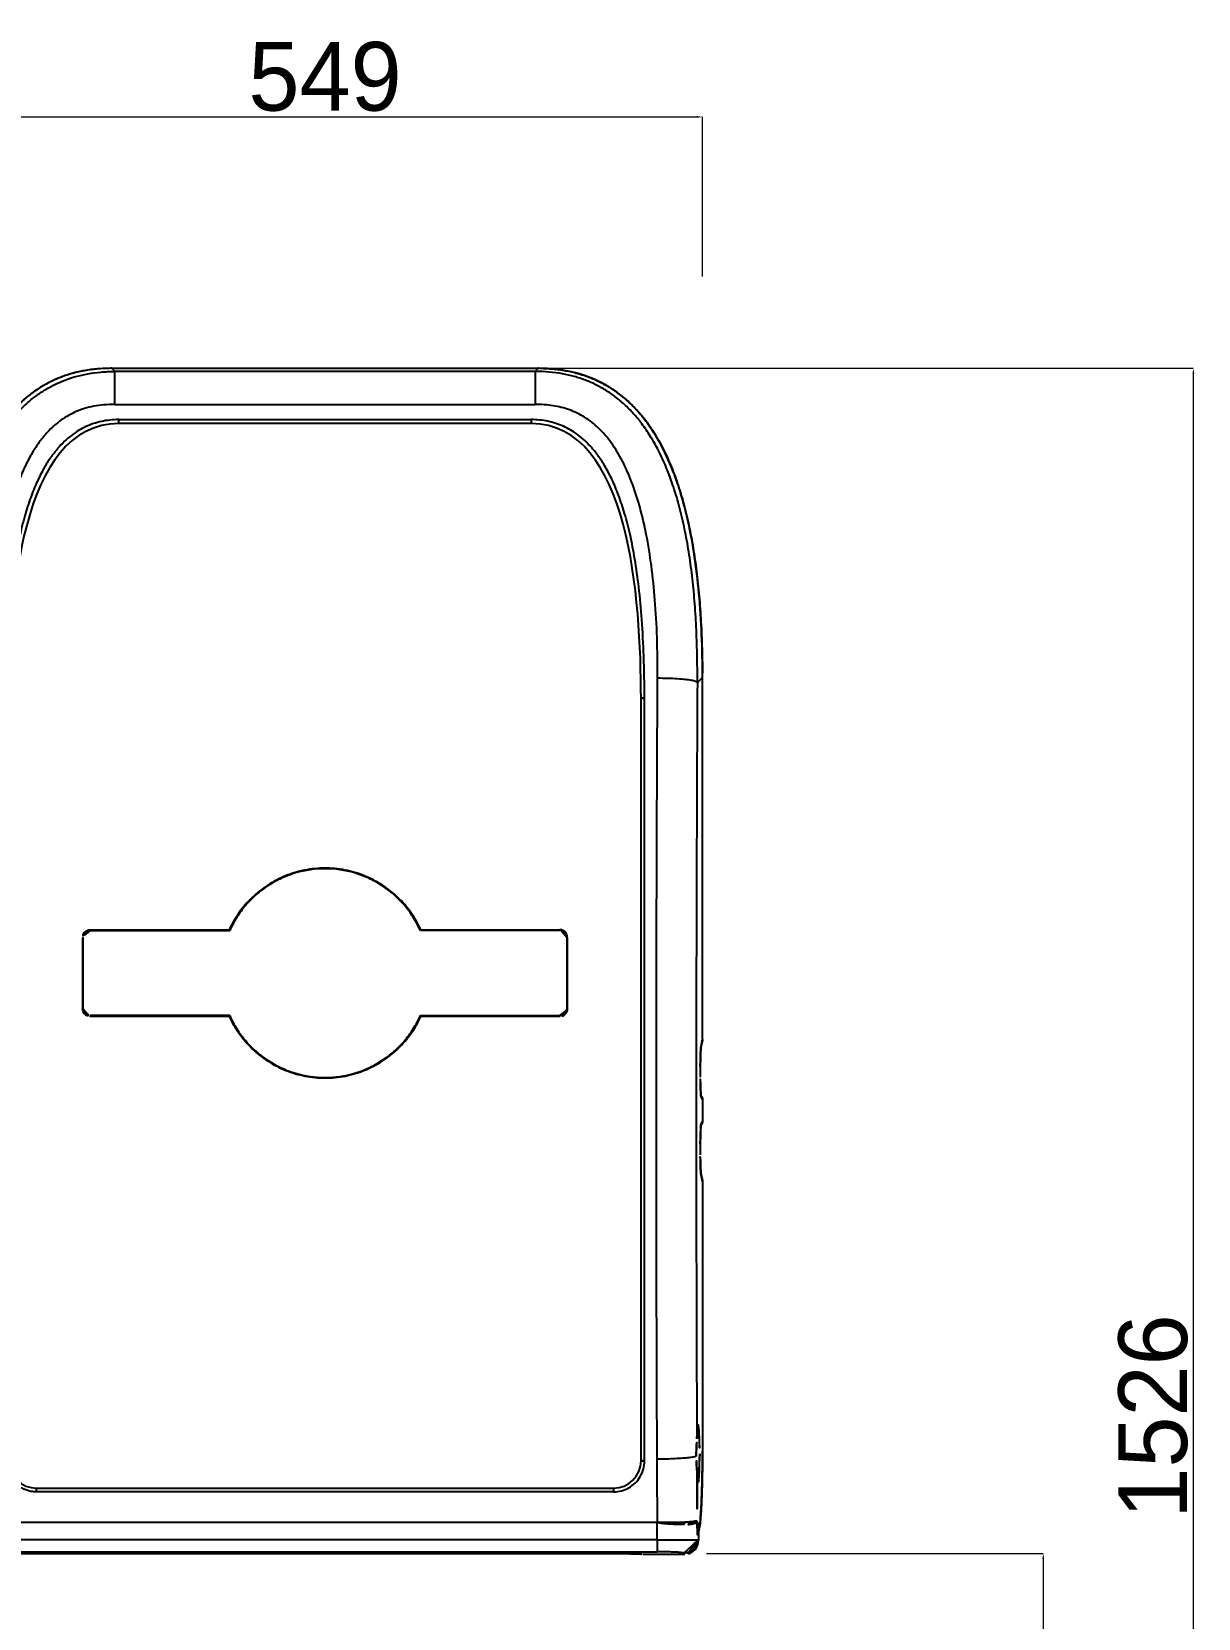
# Model space of a CAD drawing. Extents: x 16296660632 to 16296671741, y -37409619871 to -37409613952.
# Drawn here: x 16296667828 to 16296668677, y -37409616521 to -37409615366 of the extents above; entities that cross this region are included whole.
import ezdxf

# ---------------------------------------------------------------- set-up
doc = ezdxf.new("R2010")
doc.units = 0
doc.header["$LTSCALE"] = 10
doc.header["$MEASUREMENT"] = 0
doc.header["$PDMODE"] = 3
doc.header["$PDSIZE"] = -10
doc.layers.get('0').update_dxf_attribs({"linetype": 'CONTINUOUS'})
doc.layers.get('DEFPOINTS').update_dxf_attribs({"linetype": 'CONTINUOUS'})
doc.styles.add('Daelim Dimension', font='')
doc.styles.get('Daelim Dimension').set_extended_font_data('나눔고딕')
doc.dimstyles.new('DEFAULT', dxfattribs={"dimscale": 2, "dimtxt": 2, "dimasz": 2, "dimexe": 0, "dimexo": 2, "dimgap": 1, "dimtad": 1, "dimdec": 1, "dimzin": 9, "dimdsep": 46, "dimtxsty": 'Daelim Dimension', "dimcen": 0.5, "dimclrd": 252, "dimclre": 252, "dimclrt": 3, "dimadec": 1, "dimazin": 0, "dimtfac": 1, "dimtdec": 1, "dimtix": 1, "dimtmove": 0, "dimatfit": 3, "dimfxl": 1, "dimtolj": 1, "dimtzin": 1, "dimlwd": 9, "dimlwe": 9, "dimarcsym": 0})

# ---------------------------------------------------------------- blocks, each defined once
blk = doc.blocks.new('*D11')
at = {"color": 5, "lineweight": 9, "transparency": 16777216}
for p, q in [((16296667766.32144, -37409615544.061447), (16296667766.32144, -37409615427.927269)), ((16296667770.32144, -37409615427.927269), (16296668311.743971, -37409615427.927269)), ((16296668315.743971, -37409615544.061447), (16296668315.743971, -37409615427.927269))]:
    blk.add_line(p, q, dxfattribs=at)
at = {"color": 5, "transparency": 16777216}
for points in [[(16296667770.32144, -37409615427.260597), (16296667770.32144, -37409615428.593933), (16296667766.32144, -37409615427.927269)], [(16296668311.743971, -37409615427.260597), (16296668311.743971, -37409615428.593933), (16296668315.743971, -37409615427.927269)]]:
    blk.add_solid(points, dxfattribs=at)
at = {"layer": 'DEFPOINTS', "color": 0, "transparency": 16777216}
for p in [(16296668315.743971, -37409615427.927269), (16296667766.32144, -37409615548.061447), (16296668315.743971, -37409615548.061447)]:
    blk.add_point(p, dxfattribs=at)
at = {"color": 7, "lineweight": 0, "transparency": 16777216, "insert": (16296668041.032709, -37409615398.709824), "char_height": 50, "attachment_point": 5, "style": 'Daelim Dimension'}
blk.add_mtext('\\A1;549', dxfattribs=at)
blk = doc.blocks.new('*D16')
at = {"color": 5, "lineweight": 9, "transparency": 16777216}
for p, q in [((16296668200.20969, -37409615610.93405), (16296668673.05742, -37409615610.93405)), ((16296668673.05742, -37409615614.93405), (16296668673.05742, -37409617133.13267)), ((16296668669.05742, -37409617137.13267), (16296668673.05742, -37409617137.13267))]:
    blk.add_line(p, q, dxfattribs=at)
at = {"color": 5, "transparency": 16777216}
for points in [[(16296668672.39076, -37409615614.93405), (16296668673.72409, -37409615614.93405), (16296668673.05742, -37409615610.93405)], [(16296668672.39076, -37409617133.13267), (16296668673.72409, -37409617133.13267), (16296668673.05742, -37409617137.13267)]]:
    blk.add_solid(points, dxfattribs=at)
at = {"layer": 'DEFPOINTS', "color": 0, "transparency": 16777216}
for p in [(16296668196.20969, -37409615610.93405), (16296668673.05742, -37409617137.13267), (16296668673.05742, -37409617137.13267)]:
    blk.add_point(p, dxfattribs=at)
at = {"color": 7, "lineweight": 0, "transparency": 16777216, "insert": (16296668643.83998, -37409616374.03336), "char_height": 50, "attachment_point": 5, "rotation": 90, "style": 'Daelim Dimension'}
blk.add_mtext('\\A1;1526', dxfattribs=at)
blk = doc.blocks.new('*D17')
at = {"color": 5, "lineweight": 9, "transparency": 16777216}
for p, q in [((16296668318.80725, -37409616473.66512), (16296668563.8229, -37409616473.66512)), ((16296668563.8229, -37409616477.66512), (16296668563.8229, -37409617133.13267)), ((16296668559.8229, -37409617137.13267), (16296668563.8229, -37409617137.13267))]:
    blk.add_line(p, q, dxfattribs=at)
at = {"color": 5, "transparency": 16777216}
for points in [[(16296668563.15623, -37409616477.66512), (16296668564.48956, -37409616477.66512), (16296668563.8229, -37409616473.66512)], [(16296668563.15623, -37409617133.13267), (16296668564.48956, -37409617133.13267), (16296668563.8229, -37409617137.13267)]]:
    blk.add_solid(points, dxfattribs=at)
at = {"layer": 'DEFPOINTS', "color": 0, "transparency": 16777216}
for p in [(16296668314.80725, -37409616473.66512), (16296668563.8229, -37409617137.13267), (16296668563.8229, -37409617137.13267)]:
    blk.add_point(p, dxfattribs=at)
at = {"color": 7, "lineweight": 0, "transparency": 16777216, "insert": (16296668534.56968, -37409616805.3989), "char_height": 50, "attachment_point": 5, "rotation": 90, "style": 'Daelim Dimension'}
blk.add_mtext('\\A1;663', dxfattribs=at)

msp = doc.modelspace()

# ---------------------------------------------------------------- linework, layer by layer
at = {"color": 9, "linetype": 'Continuous'}
for p, q in [((16296667885.85605, -37409615610.940918), (16296667888.12674, -37409615613.211372)), ((16296667885.856279, -37409615610.940918), (16296667885.856279, -37409615610.934067)), ((16296667888.126551, -37409615637.202888), (16296667888.126551, -37409615613.211372)), ((16296668193.93922, -37409615613.211372), (16296667888.12674, -37409615613.211372)), ((16296668193.93922, -37409615613.211372), (16296668196.209909, -37409615610.940918)), ((16296668193.93928, -37409615613.211372), (16296668193.93928, -37409615637.202888)), ((16296668196.209681, -37409615610.934067), (16296668196.209681, -37409615610.940918)), ((16296667888.126551, -37409615637.202888), (16296668193.93922, -37409615637.202888)), ((16296667891.03298, -37409615648.291679), (16296668191.03298, -37409615648.291679)), ((16296667891.03301, -37409615651.210777), (16296667891.03301, -37409615648.291679)), ((16296668191.03298, -37409615648.291679), (16296668191.03298, -37409615651.21077)), ((16296668315.757231, -37409615835.920563), (16296668312.042931, -37409615839.634453)), ((16296668315.757231, -37409615835.920563), (16296668315.76408, -37409615835.920563)), ((16296668273.53298, -37409616406.423447), (16296668273.53298, -37409615850.960564)), ((16296667870.03298, -37409616020.210777), (16296667870.03298, -37409616019.713631)), ((16296668212.03298, -37409616019.713631), (16296668212.03298, -37409616020.210777)), ((16296667865.03298, -37409616025.212341), (16296667864.52355, -37409616025.212341)), ((16296668217.03298, -37409616025.212341), (16296668217.5424, -37409616025.212341)), ((16296667865.03298, -37409616077.212334), (16296667864.523199, -37409616077.212334)), ((16296668217.03298, -37409616077.212334), (16296668217.542749, -37409616077.212334)), ((16296667870.03298, -37409616082.714233), (16296667870.03298, -37409616082.210777)), ((16296668212.03298, -37409616082.210777), (16296668212.03298, -37409616082.714233)), ((16296668314.767639, -37409616104.395157), (16296668315.757231, -37409616099.335663)), ((16296668315.76408, -37409616099.335663), (16296668315.763889, -37409616099.335663)), ((16296668314.67956, -37409616105.364861), (16296668314.680519, -37409616105.359993)), ((16296668314.18499, -37409616118.884048), (16296668314.191839, -37409616118.884048)), ((16296668314.191839, -37409616126.922813), (16296668314.18499, -37409616126.922813)), ((16296668315.757231, -37409616143.292427), (16296668314.90251, -37409616141.865593)), ((16296668315.757231, -37409616143.292427), (16296668315.76408, -37409616143.292427)), ((16296668314.902531, -37409616160.555931), (16296668315.757231, -37409616159.12912)), ((16296668315.76408, -37409616159.12912), (16296668315.757231, -37409616159.12912)), ((16296668314.18499, -37409616175.498749), (16296668314.191839, -37409616175.498749)), ((16296668314.191839, -37409616183.537514), (16296668314.18499, -37409616183.537514)), ((16296668314.68096, -37409616197.063782), (16296668314.679119, -37409616197.054443)), ((16296668315.757231, -37409616203.085876), (16296668314.767639, -37409616198.02639)), ((16296668315.757231, -37409616203.085876), (16296668315.763889, -37409616203.085876)), ((16296668315.76408, -37409616399.217163), (16296668315.757231, -37409616399.217163)), ((16296668315.76408, -37409616399.217163), (16296668315.757231, -37409616399.259682)), ((16296667831.03298, -37409616428.942207), (16296667831.03298, -37409616426.210777)), ((16296668251.03298, -37409616426.210777), (16296668251.03298, -37409616428.942207)), ((16296668251.03298, -37409616428.942207), (16296667831.03298, -37409616428.942207)), ((16296668311.97579, -37409616450.37439), (16296668311.99719, -37409616450.545639)), ((16296668311.99719, -37409616450.545639), (16296668312.76276, -37409616456.67601)), ((16296667799.062519, -37409616450.997704), (16296668283.00021, -37409616450.997658)), ((16296668282.64632, -37409616450.997658), (16296668282.64632, -37409616463.774452)), ((16296668283.003429, -37409616450.997704), (16296668283.003429, -37409616451.223877)), ((16296668312.76833, -37409616456.69149), (16296668312.76276, -37409616456.67601)), ((16296668282.680599, -37409616463.774452), (16296667799.385349, -37409616463.774452)), ((16296667799.385349, -37409616472.543488), (16296668282.680599, -37409616472.543488)), ((16296667830.623631, -37409616472.73185), (16296667830.623631, -37409616473.665161)), ((16296667921.921391, -37409616472.73185), (16296667921.921391, -37409616473.665161)), ((16296667941.223619, -37409616472.73185), (16296667941.223619, -37409616473.665161)), ((16296668030.842331, -37409616473.665161), (16296668030.842331, -37409616472.73185)), ((16296668050.144569, -37409616472.73185), (16296668050.144569, -37409616473.665161)), ((16296668141.424231, -37409616473.665161), (16296668141.424231, -37409616472.73185)), ((16296668160.144569, -37409616472.73185), (16296668160.144569, -37409616473.665161)), ((16296668251.442329, -37409616472.73185), (16296668251.442329, -37409616473.665161)), ((16296668282.680599, -37409616463.774452), (16296668282.680599, -37409616472.543488)), ((16296668302.966999, -37409616474.217163), (16296668302.27828, -37409616473.528427)), ((16296668312.06876, -37409616463.737938), (16296668312.75749, -37409616464.426666))]:
    msp.add_line(p, q, dxfattribs=at)
at = {"color": 7, "linetype": 'Continuous'}
for p, q in [((16296667885.856279, -37409615610.934067), (16296668196.209681, -37409615610.934067)), ((16296667891.03301, -37409615651.209389), (16296667891.03301, -37409615651.210777)), ((16296668191.03298, -37409615651.210777), (16296667891.03301, -37409615651.210777)), ((16296668191.03298, -37409615651.21077), (16296668191.03298, -37409615651.209389)), ((16296668315.76408, -37409616099.335663), (16296668315.76408, -37409615835.920563)), ((16296668271.03298, -37409616406.210777), (16296668271.03298, -37409615851.210777)), ((16296667870.03298, -37409616019.713631), (16296667971.319229, -37409616019.713631)), ((16296667870.03298, -37409616020.210777), (16296667971.64278, -37409616020.210777)), ((16296668212.033461, -37409616020.210777), (16296668110.42153, -37409616020.210777)), ((16296668110.746731, -37409616019.713631), (16296668212.03298, -37409616019.713631)), ((16296667865.03298, -37409616077.212334), (16296667865.03298, -37409616025.212341)), ((16296668217.03298, -37409616025.212341), (16296668217.03298, -37409616077.212334)), ((16296667971.64278, -37409616082.210777), (16296667870.03298, -37409616082.210777)), ((16296667971.31896, -37409616082.714233), (16296667870.03298, -37409616082.714233)), ((16296668110.42153, -37409616082.210777), (16296668212.033461, -37409616082.210777)), ((16296668212.03298, -37409616082.714233), (16296668110.747, -37409616082.714233)), ((16296668315.671101, -37409616100.295418), (16296668314.68152, -37409616105.354912)), ((16296668314.191839, -37409616118.884048), (16296668314.191839, -37409616126.922813)), ((16296668314.61908, -37409616139.998001), (16296668315.053391, -37409616140.72303)), ((16296668315.76408, -37409616143.292427), (16296668315.76408, -37409616159.12912)), ((16296668315.053391, -37409616161.698517), (16296668314.61904, -37409616162.423607)), ((16296668314.191839, -37409616175.498749), (16296668314.191839, -37409616183.537514)), ((16296668314.68112, -37409616197.064453), (16296668314.68025, -37409616197.059822)), ((16296668314.68152, -37409616197.066643), (16296668315.671101, -37409616202.126129)), ((16296668315.76408, -37409616203.085876), (16296668315.76408, -37409616399.217163)), ((16296667831.03298, -37409616426.210777), (16296668251.03298, -37409616426.210777)), ((16296668312.75749, -37409616456.628532), (16296668312.75749, -37409616464.426666)), ((16296667819.53746, -37409616473.665161), (16296668262.5285, -37409616473.665161)), ((16296668254.288151, -37409616472.73185), (16296667827.7778, -37409616472.73185)), ((16296668261.97772, -37409616473.11438), (16296668262.817329, -37409616473.953987)), ((16296668264.86194, -37409616474.06826), (16296668267.33227, -37409616474.06826)), ((16296668272.670931, -37409616474.217163), (16296668302.966999, -37409616474.217163))]:
    msp.add_line(p, q, dxfattribs=at)
for centre, radius, start, end in [((16296668310.76408, -37409616099.335663), 5, 348.92327152, 0), ((16296667831.03298, -37409616406.210777), 20, 180, 270), ((16296668251.03298, -37409616406.210777), 20, 270, 0), ((16296667921.92168, -37409616468.765167), 4.899929, 269.996612226, 305.822907048), ((16296668050.144569, -37409616468.765167), 4.9, 234.174553223, 270), ((16296668160.144569, -37409616468.765167), 4.9, 234.174553223, 270), ((16296668259.341709, -37409616470.765129), 2.9, 223.62190207, 270)]:
    msp.add_arc(centre, radius, start, end, dxfattribs=at)
for points, start_tangent, end_tangent in [([(16296667885.85627, -37409615610.934052), (16296667867.936741, -37409615612.302353), (16296667849.09697, -37409615617.271317), (16296667831.60375, -37409615626.255821), (16296667816.146049, -37409615639.18074), (16296667803.089439, -37409615655.54686), (16296667792.39472, -37409615674.810638), (16296667783.843241, -37409615696.573059), (16296667777.2127, -37409615720.518768), (16296667772.290159, -37409615746.484322), (16296667768.894489, -37409615774.536537), (16296667766.91481, -37409615804.855553), (16296667766.30184, -37409615835.920563)], (-1, -0.0000080365), (0.0000205979, -0.9999999998)), ([(16296668315.764111, -37409615835.920563), (16296668315.15115, -37409615804.855553), (16296668313.171471, -37409615774.536537), (16296668309.775801, -37409615746.484322), (16296668304.85326, -37409615720.518768), (16296668298.22271, -37409615696.573059), (16296668289.67123, -37409615674.810638), (16296668278.976521, -37409615655.54686), (16296668265.91991, -37409615639.18074), (16296668250.4622, -37409615626.255821), (16296668232.96899, -37409615617.271317), (16296668214.12921, -37409615612.302353), (16296668196.20969, -37409615610.934052)], (0.0000205966, 0.9999999998), (-1, 0.0000080656)), ([(16296667891.03298, -37409615651.210777), (16296667811.03298, -37409615851.210777)], (-1, 0), (-0.0000000002, -1)), ([(16296668282.22406, -37409616151.210777), (16296668282.31951, -37409616046.166893), (16296668282.605829, -37409615941.25148), (16296668283.08267, -37409615836.593559)], (0.0000001576, 1), (0.0054729801, 0.9999850231)), ([(16296668110.746719, -37409616019.713631), (16296668103.51062, -37409616007.107239), (16296668094.027809, -37409615996.116829), (16296668082.524759, -37409615987.045067), (16296668069.5618, -37409615980.354088), (16296668055.509359, -37409615976.230148), (16296668040.95776, -37409615974.852173), (16296668026.38072, -37409615976.264137), (16296668012.357479, -37409615980.413147), (16296667999.4147, -37409615987.126671), (16296667988.009939, -37409615996.14386), (16296667978.52425, -37409616007.151009), (16296667971.319229, -37409616019.713631)], (-0.4129710497, 0.910744153), (-0.4129710516, -0.9107441521)), ([(16296668110.421591, -37409616020.210747), (16296668105.264231, -37409616010.587067), (16296668098.781401, -37409616001.800034), (16296668091.102791, -37409615994.034767), (16296668082.391041, -37409615987.447983), (16296668072.82295, -37409615982.180237), (16296668062.598921, -37409615978.335663), (16296668041.03298, -37409615975.212601), (16296668019.46703, -37409615978.335663), (16296668009.24301, -37409615982.180237), (16296667999.67491, -37409615987.447983), (16296667990.96316, -37409615994.034767), (16296667983.284559, -37409616001.800034), (16296667976.80172, -37409616010.587067), (16296667971.644369, -37409616020.210747)], (-0.407635441, 0.913144757), (-0.407635441, -0.913144757)), ([(16296667870.03298, -37409616019.713631), (16296667867.92244, -37409616020.128906), (16296667866.156269, -37409616021.308113), (16296667864.95541, -37409616023.072762), (16296667864.5082, -37409616025.289993)], (-1, -0.0000067333), (-0.0015350354, -0.9999988218)), ([(16296667870.032499, -37409616020.21067), (16296667868.119301, -37409616020.597633), (16296667866.49589, -37409616021.676804), (16296667865.418539, -37409616023.29924), (16296667865.03303, -37409616025.211258)], (-0.9999999161, -0.0004097065), (0.0003508735, -0.9999999384)), ([(16296667971.319229, -37409616019.713631), (16296667971.426319, -37409616019.879333), (16296667971.53512, -37409616020.045029), (16296667971.64278, -37409616020.210777)], (0.5487522421, -0.8359850338), (0.5504355071, -0.8348776872)), ([(16296668110.42318, -37409616020.210777), (16296668110.53084, -37409616020.045029), (16296668110.639629, -37409616019.879333), (16296668110.746731, -37409616019.713631)], (0.5504353354, 0.8348778004), (0.5487520704, 0.8359851465)), ([(16296668212.03298, -37409616019.713631), (16296668214.156309, -37409616020.139648), (16296668215.926559, -37409616021.325073), (16296668217.11441, -37409616023.092796), (16296668217.557751, -37409616025.289963)], (1, -0.0000067276), (0.0015350368, -0.9999988218)), ([(16296668217.03293, -37409616025.211258), (16296668216.647421, -37409616023.29924), (16296668215.570061, -37409616021.676804), (16296668213.946659, -37409616020.597633), (16296668212.033461, -37409616020.21067)], (0.0003511514, 0.9999999383), (-0.9999999162, 0.0004094461)), ([(16296667864.52355, -37409616025.212341), (16296667864.50573, -37409616042.543793), (16296667864.505619, -37409616059.877319), (16296667864.523199, -37409616077.212334)], (-0.0015348542, -0.9999988221), (0.0015208496, -0.9999988435)), ([(16296668217.542749, -37409616077.212334), (16296668217.560341, -37409616059.877319), (16296668217.56023, -37409616042.543793), (16296668217.5424, -37409616025.212341)], (0.001520905, 0.9999988434), (-0.001534856, 0.9999988221)), ([(16296667864.5082, -37409616077.13868), (16296667864.945801, -37409616079.332283), (16296667866.14118, -37409616081.104919), (16296667867.915899, -37409616082.296051), (16296667870.03298, -37409616082.714233)], (0.0001821044, -0.9999999834), (0.9999996312, 0.0008588198)), ([(16296667865.03307, -37409616077.210297), (16296667865.41881, -37409616079.122971), (16296667866.496901, -37409616080.745758), (16296667868.119949, -37409616081.824211), (16296667870.032499, -37409616082.210869)], (-0.0003999009, -0.99999992), (0.9999999203, -0.0003992984)), ([(16296668212.033461, -37409616082.210869), (16296668213.945999, -37409616081.824211), (16296668215.569059, -37409616080.745758), (16296668216.647141, -37409616079.122971), (16296668217.032881, -37409616077.210297)], (0.9999999203, 0.0003992984), (-0.0003999009, 0.99999992)), ([(16296668217.557751, -37409616077.139618), (16296668217.114149, -37409616079.335541), (16296668215.92602, -37409616081.103508), (16296668214.155861, -37409616082.28878), (16296668212.03298, -37409616082.714233)], (-0.000182165, -0.9999999834), (-0.9999996312, 0.0008588239)), ([(16296667971.31896, -37409616082.714233), (16296667978.54814, -37409616095.308746), (16296667988.027349, -37409616106.298698), (16296667999.53336, -37409616115.375557), (16296668012.49663, -37409616122.068604), (16296668026.55051, -37409616126.19416), (16296668041.102381, -37409616127.573288), (16296668055.68195, -37409616126.162003), (16296668069.709061, -37409616122.012192), (16296668082.656361, -37409616115.295708), (16296668094.062099, -37409616106.276161), (16296668103.545759, -37409616095.26944), (16296668110.74699, -37409616082.714233)], (0.4129916801, -0.9107347979), (0.4129916792, 0.9107347983)), ([(16296667971.64278, -37409616082.210777), (16296667971.53528, -37409616082.378616), (16296667971.42667, -37409616082.546417), (16296667971.31896, -37409616082.714233)], (-0.5447939015, -0.8385699762), (-0.543082852, -0.8396791148)), ([(16296667971.644369, -37409616082.2108), (16296667976.80172, -37409616091.834473), (16296667983.284559, -37409616100.621521), (16296667990.96316, -37409616108.38678), (16296667999.67491, -37409616114.973579), (16296668009.24301, -37409616120.24131), (16296668019.46703, -37409616124.085892), (16296668041.03298, -37409616127.208946), (16296668062.598921, -37409616124.085892), (16296668072.82295, -37409616120.24131), (16296668082.391041, -37409616114.973579), (16296668091.102791, -37409616108.38678), (16296668098.781401, -37409616100.621521), (16296668105.264231, -37409616091.834473), (16296668110.421591, -37409616082.2108)], (0.4076354412, -0.9131447569), (0.407635441, 0.913144757)), ([(16296668110.747, -37409616082.714233), (16296668110.63929, -37409616082.546417), (16296668110.53067, -37409616082.378616), (16296668110.42318, -37409616082.210777)], (-0.5430826702, 0.8396792324), (-0.5447936725, 0.8385701249)), ([(16296668314.19157, -37409616118.887756), (16296668314.19935, -37409616116.8582), (16296668314.22069, -37409616114.904518), (16296668314.25462, -37409616113.065613), (16296668314.29978, -37409616111.374878), (16296668314.354059, -37409616109.859367), (16296668314.415159, -37409616108.541183), (16296668314.48048, -37409616107.43354), (16296668314.52422, -37409616106.816307)], (0.0003036569, 0.9999999539), (0.0787324845, 0.9968957799)), ([(16296668314.52422, -37409616106.816307), (16296668314.546869, -37409616106.545883), (16296668314.60985, -37409616105.889221), (16296668314.660959, -37409616105.481354), (16296668314.669109, -37409616105.433151)], (0.0787324845, 0.9968957799), (0.1677951566, 0.9858218832)), ([(16296668314.669109, -37409616105.433151), (16296668314.681129, -37409616105.356956), (16296668314.680969, -37409616105.354439)], (0.1677951567, 0.9858218832), (-0.8055193925, 0.5925694123)), ([(16296668314.68115, -37409616140.442848), (16296668314.64242, -37409616140.190819), (16296668314.585831, -37409616139.687202), (16296668314.52239, -37409616138.958687), (16296668314.458349, -37409616138.027893), (16296668314.396999, -37409616136.906807), (16296668314.340441, -37409616135.603271), (16296668314.29052, -37409616134.125687), (16296668314.24902, -37409616132.484047), (16296668314.217569, -37409616130.693871), (16296668314.19795, -37409616128.776443), (16296668314.19186, -37409616126.922798)], (0.9998530787, -0.0171412059), (0.0000667877, 0.9999999978)), ([(16296668315.76408, -37409616143.292427), (16296668315.759069, -37409616143.068626), (16296668315.741301, -37409616142.815712), (16296668315.70578, -37409616142.531158), (16296668315.647711, -37409616142.220009), (16296668315.56069, -37409616141.880867), (16296668315.44318, -37409616141.53006), (16296668315.282419, -37409616141.151268), (16296668315.053391, -37409616140.72303)], (0, 1), (-0.5138797649, 0.8578622193)), ([(16296668282.783279, -37409616405.233902), (16296668282.472561, -37409616320.601257), (16296668282.286209, -37409616235.939728), (16296668282.22406, -37409616151.210777)], (-0.004408232, 0.9999902837), (0.0000001576, 1)), ([(16296668315.053391, -37409616161.698517), (16296668315.281139, -37409616161.272972), (16296668315.34071, -37409616161.142677)], (0.5138797649, 0.8578622193), (0.4027100872, 0.9153275838)), ([(16296668315.34071, -37409616161.142677), (16296668315.441191, -37409616160.896767), (16296668315.558689, -37409616160.547447), (16296668315.645901, -37409616160.209747), (16296668315.70459, -37409616159.898071), (16296668315.74074, -37409616159.611656), (16296668315.758961, -37409616159.355148), (16296668315.76408, -37409616159.12912)], (0.4027100872, 0.9153275838), (0, 1)), ([(16296668314.191839, -37409616175.498749), (16296668314.1919, -37409616175.299019), (16296668314.20199, -37409616173.114906), (16296668314.22785, -37409616171.05397), (16296668314.2672, -37409616169.153412), (16296668314.317751, -37409616167.441704), (16296668314.37714, -37409616165.937813), (16296668314.442789, -37409616164.654373), (16296668314.511869, -37409616163.60141), (16296668314.580509, -37409616162.788696), (16296668314.641661, -37409616162.236633), (16296668314.657631, -37409616162.137573)], (-0.0000719896, 0.9999999974), (0.1611379179, 0.9869318981)), ([(16296668314.52496, -37409616195.60627), (16296668314.46118, -37409616194.687622), (16296668314.399269, -37409616193.567848), (16296668314.341789, -37409616192.253548), (16296668314.290939, -37409616190.755341), (16296668314.24881, -37409616189.090508), (16296668314.217331, -37409616187.28067), (16296668314.19788, -37409616185.353622), (16296668314.191589, -37409616183.537514)], (-0.0839540769, 0.9964696247), (-0.0003064069, 0.9999999531)), ([(16296668314.56926, -37409616196.103287), (16296668314.52496, -37409616195.60627)], (-0.0885272836, 0.9960737523), (-0.0839540769, 0.9964696247)), ([(16296668314.674219, -37409616197.002434), (16296668314.64249, -37409616196.806183), (16296668314.587219, -37409616196.315849), (16296668314.56926, -37409616196.103287)], (-0.1538681172, 0.9880913938), (-0.0885272837, 0.9960737523)), ([(16296668314.68083, -37409616197.056297), (16296668314.674219, -37409616197.002434)], (0.9869032332, -0.1613133853), (-0.1538681172, 0.9880913938)), ([(16296668315.76408, -37409616203.085876), (16296668315.75996, -37409616202.88311), (16296668315.745621, -37409616202.656616), (16296668315.71735, -37409616202.403954), (16296668315.671101, -37409616202.126129)], (0, 1), (-0.1919514153, 0.9814044295)), ([(16296668311.688959, -37409616390.211304), (16296668311.86945, -37409616385.96785), (16296668312.1, -37409616382.769501), (16296668312.36483, -37409616380.812927), (16296668312.63113, -37409616380.219742)], (0.0322076952, 0.9994811976), (0.8889484808, 0.4580072035)), ([(16296668312.63113, -37409616380.219742), (16296668312.646311, -37409616380.214287), (16296668312.926081, -37409616381.004013), (16296668313.186041, -37409616383.1278), (16296668313.40934, -37409616386.450943), (16296668313.58123, -37409616390.76535), (16296668313.689791, -37409616395.793747), (16296668313.727039, -37409616401.210777)], (0.8889484808, 0.4580072035), (0, -1)), ([(16296668311.244801, -37409616401.210777), (16296668311.35113, -37409616397.353783), (16296668311.53129, -37409616393.659187), (16296668311.688959, -37409616390.211304)], (0.0119093611, 0.999929081), (0.0322081056, 0.9994811844)), ([(16296668311.23814, -37409616403.020683), (16296668309.235411, -37409616403.562103), (16296668305.94256, -37409616404.047974), (16296668301.436001, -37409616404.470062), (16296668295.874861, -37409616404.805412), (16296668289.558359, -37409616405.02977), (16296668282.78116, -37409616405.128464)], (-0.9169637896, -0.3989704356), (-0.9999894683, -0.0045894727)), ([(16296668311.238211, -37409616403.020927), (16296668311.23704, -37409616402.41732), (16296668311.23926, -37409616401.81382), (16296668311.244801, -37409616401.210777)], (-0.0047604714, 0.9999886689), (0.0119093611, 0.999929081)), ([(16296668311.799601, -37409616415.069656), (16296668311.57937, -37409616411.452164), (16296668311.347639, -37409616407.392792), (16296668311.238211, -37409616403.020927)], (-0.0459881962, 0.9989419832), (-0.0047640487, 0.9999886519)), ([(16296668313.727039, -37409616401.210777), (16296668313.687241, -37409616406.806732), (16296668313.57107, -37409616411.987396), (16296668313.387199, -37409616416.386307), (16296668313.149191, -37409616419.690804), (16296668312.873819, -37409616421.673393), (16296668312.603109, -37409616422.179237)], (0, -1), (-0.8009360374, -0.5987499177)), ([(16296668315.76409, -37409616399.217163), (16296668315.69894, -37409616411.120331), (16296668315.538309, -37409616421.099518), (16296668315.321791, -37409616429.282898), (16296668315.075939, -37409616435.899429), (16296668314.818119, -37409616441.19191), (16296668314.559259, -37409616445.388237), (16296668314.305731, -37409616448.690666), (16296668314.060539, -37409616451.273872), (16296668313.901951, -37409616452.670921)], (-0.0000242018, -0.9999999997), (-0.1213635703, -0.992608122)), ([(16296668283.00021, -37409616450.997658), (16296668282.924879, -37409616435.715248), (16296668282.85239, -37409616420.425377), (16296668282.783279, -37409616405.233902)], (-0.0052146068, 0.9999864038), (-0.0044112663, 0.9999902703)), ([(16296668312.603109, -37409616422.179237), (16296668312.58057, -37409616422.19239), (16296668312.290159, -37409616421.206223), (16296668312.023411, -37409616418.777344), (16296668311.79962, -37409616415.069832)], (-0.8009360374, -0.5987499178), (-0.0459858582, 0.9989420908)), ([(16296668311.95311, -37409616450.714104), (16296668311.47611, -37409616451.154694), (16296668310.44586, -37409616451.597542), (16296668308.713779, -37409616452.075974), (16296668306.12833, -37409616452.512894), (16296668302.523121, -37409616452.713341)], (-0.3099882607, -0.9507403842), (-0.9999403558, -0.0109217634)), ([(16296668302.523121, -37409616452.713341), (16296668300.36787, -37409616452.69416), (16296668298.23068, -37409616452.651367), (16296668296.18276, -37409616452.588608), (16296668294.24559, -37409616452.509598), (16296668292.436769, -37409616452.418167), (16296668290.757259, -37409616452.315376), (16296668289.20273, -37409616452.20134), (16296668287.76613, -37409616452.076912), (16296668286.43564, -37409616451.932083), (16296668285.20549, -37409616451.749573), (16296668284.049219, -37409616451.551132), (16296668283.003441, -37409616451.202103)], (-0.9999402235, -0.0109338636), (-0.8201437054, 0.5721575853)), ([(16296668312.75766, -37409616456.994522), (16296668312.76833, -37409616456.71524)], (0.0655346213, 0.9978502961), (0.0109781573, 0.9999397382)), ([(16296668312.99514, -37409616457.500961), (16296668312.757681, -37409616458.153328)], (-0.3065245535, -0.9518627517), (-0.380528031, -0.9247693862)), ([(16296668313.436741, -37409616455.726044), (16296668313.356661, -37409616456.116783), (16296668313.095949, -37409616457.169952), (16296668312.99514, -37409616457.500961)], (-0.1924765675, -0.9813015698), (-0.3065245535, -0.9518627517)), ([(16296668313.669241, -37409616454.378433), (16296668313.592051, -37409616454.862694), (16296668313.436741, -37409616455.726044)], (-0.1515134123, -0.9884552018), (-0.1924765675, -0.9813015698)), ([(16296668313.901951, -37409616452.670921), (16296668313.82373, -37409616453.287857), (16296668313.669241, -37409616454.378433)], (-0.1213635703, -0.992608122), (-0.1515134124, -0.9884552018)), ([(16296668060.54281, -37409616472.731979), (16296668060.462191, -37409616473.067497), (16296668060.249741, -37409616473.378433), (16296668059.93684, -37409616473.587837), (16296668059.553921, -37409616473.665161)], (-0.063480846, -0.9979830571), (-1, 0)), ([(16296668060.540661, -37409616472.682617), (16296668060.400961, -37409616473.175209), (16296668060.03577, -37409616473.534081), (16296668059.540819, -37409616473.665161)], (-0.0174522413, -0.999847698), (-1, 0)), ([(16296668088.125139, -37409616473.665161), (16296668087.63019, -37409616473.534081), (16296668087.26499, -37409616473.175209), (16296668087.12529, -37409616472.682617)], (-1, 0), (-0.0174522413, 0.999847698)), ([(16296668088.11203, -37409616473.665161), (16296668087.729771, -37409616473.588112), (16296668087.41613, -37409616473.378342), (16296668087.203541, -37409616473.067001), (16296668087.12314, -37409616472.731979)], (-1, 0), (-0.0634759336, 0.9979833695)), ([(16296668254.29155, -37409616472.731819), (16296668255.74082, -37409616472.739357), (16296668257.14142, -37409616472.761078), (16296668258.44072, -37409616472.795921), (16296668259.5895, -37409616472.842819), (16296668260.54295, -37409616472.900482), (16296668260.93766, -37409616472.932648), (16296668261.273899, -37409616472.966621), (16296668261.54883, -37409616473.002083), (16296668261.75959, -37409616473.038727), (16296668261.903351, -37409616473.076233), (16296668261.977551, -37409616473.114548)], (0.9999999963, -0.0000857223), (0.7024668129, -0.7117165003)), ([(16296668262.817381, -37409616473.953941), (16296668262.835239, -37409616473.963882), (16296668262.86866, -37409616473.973633), (16296668262.980499, -37409616473.992554), (16296668263.14904, -37409616474.010277), (16296668263.370399, -37409616474.026314), (16296668263.63982, -37409616474.040176), (16296668263.949249, -37409616474.051559), (16296668264.65213, -37409616474.065804)], (0.7002089241, -0.7139379963), (0.9999419392, -0.0107758122)), ([(16296668312.75749, -37409616464.426666), (16296668312.274891, -37409616467.465424), (16296668310.885019, -37409616470.188461), (16296668308.726801, -37409616472.346138), (16296668306.00419, -37409616473.735062), (16296668302.966999, -37409616474.217163)], (0, -1), (-1, 0)), ([(16296668264.65213, -37409616474.065788), (16296668264.72261, -37409616474.066566), (16296668264.792379, -37409616474.06739), (16296668264.86194, -37409616474.06826)], (0.9999422676, -0.0107452966), (0.999917287, -0.0128615418)), ([(16296668267.33227, -37409616474.06826), (16296668269.392981, -37409616474.086014), (16296668271.23777, -37409616474.137451), (16296668272.670931, -37409616474.217163)], (1, 0), (0.9969857399, -0.0775850144))]:
    msp.add_spline(points, degree=3, dxfattribs=dict(at, start_tangent=start_tangent, end_tangent=end_tangent))
at = {"color": 9, "linetype": 'Continuous'}
for points, start_tangent, end_tangent in [([(16296667884.56579, -37409615610.94767), (16296667875.414419, -37409615611.39109), (16296667865.8589, -37409615612.664551), (16296667857.059601, -37409615614.672928), (16296667848.87192, -37409615617.368881), (16296667841.181101, -37409615620.738586), (16296667833.9174, -37409615624.783913), (16296667826.989599, -37409615629.55275), (16296667820.30999, -37409615635.141724), (16296667813.81822, -37409615641.685043), (16296667807.496071, -37409615649.334846), (16296667801.336519, -37409615658.291832), (16296667795.333691, -37409615668.845573), (16296667789.54944, -37409615681.278572), (16296667784.296459, -37409615695.248177), (16296667779.82823, -37409615710.06237), (16296667776.092279, -37409615725.625473), (16296667773.01655, -37409615741.974213), (16296667770.556391, -37409615759.112633), (16296667768.676291, -37409615777.068466), (16296667767.35462, -37409615795.816071), (16296667766.570169, -37409615815.384178), (16296667766.32144, -37409615831.314751)], (-0.9999462811, -0.0103650779), (-0.0055346434, -0.9999846837)), ([(16296667770.023029, -37409615839.634453), (16296667770.173149, -37409615818.962387), (16296667770.85314, -37409615799.135559), (16296667772.07914, -37409615780.133522), (16296667773.87166, -37409615761.95314), (16296667776.257191, -37409615744.589546), (16296667779.27124, -37409615728.03418), (16296667782.96291, -37409615712.274368), (16296667787.402109, -37409615697.29361), (16296667792.676849, -37409615683.107803), (16296667798.41465, -37409615670.693947), (16296667804.33481, -37409615660.237267), (16296667810.439421, -37409615651.32917), (16296667816.68737, -37409615643.750191), (16296667823.12179, -37409615637.252121), (16296667829.767981, -37409615631.684929), (16296667836.68141, -37409615626.926987), (16296667843.917431, -37409615622.903198), (16296667851.534691, -37409615619.572121), (16296667859.63002, -37409615616.910316), (16296667868.33779, -37409615614.923424), (16296667877.79212, -37409615613.661331), (16296667888.126619, -37409615613.211372)], (-0.0052645806, 0.999986142), (0.9999997728, 0.0006741475)), ([(16296667885.85605, -37409615610.940918), (16296667884.56579, -37409615610.94767)], (-0.9999999922, -0.0001250532), (-0.9999462811, -0.0103650779)), ([(16296668312.042931, -37409615839.634857), (16296668311.892481, -37409615818.945801), (16296668311.212299, -37409615799.12471), (16296668309.986271, -37409615780.126488), (16296668308.193541, -37409615761.945427), (16296668305.80706, -37409615744.575897), (16296668302.792179, -37409615728.021744), (16296668299.101139, -37409615712.263687), (16296668294.663111, -37409615697.28746), (16296668289.402849, -37409615683.139908), (16296668283.66868, -37409615670.722153), (16296668277.74954, -37409615660.266098), (16296668271.662479, -37409615651.374077), (16296668265.41185, -37409615643.784897), (16296668258.969891, -37409615637.279732), (16296668252.32892, -37409615631.709862), (16296668245.44257, -37409615626.96524), (16296668238.23822, -37409615622.954033), (16296668230.6318, -37409615619.610619), (16296668222.509781, -37409615616.933037), (16296668213.75716, -37409615614.930054), (16296668204.26766, -37409615613.658951), (16296668193.939751, -37409615613.211021)], (0.0052489972, 0.9999862239), (-0.9999999067, 0.0004320804)), ([(16296668196.20969, -37409615610.940887), (16296668197.477739, -37409615610.947403)], (0.9999999948, -0.0001022162), (0.9999481359, -0.0101845673)), ([(16296668197.477739, -37409615610.947403), (16296668206.633539, -37409615611.389542), (16296668216.177469, -37409615612.658997), (16296668224.960251, -37409615614.661278), (16296668233.12005, -37409615617.340981), (16296668240.792139, -37409615620.694519), (16296668248.08304, -37409615624.74575), (16296668255.068529, -37409615629.54702), (16296668261.7995, -37409615635.184227), (16296668268.31122, -37409615641.754829), (16296668274.63122, -37409615649.415749), (16296668280.78055, -37409615658.373161), (16296668286.76416, -37409615668.906548), (16296668292.47406, -37409615681.176071), (16296668297.66465, -37409615694.937538), (16296668302.165939, -37409615709.794327), (16296668305.91675, -37409615725.356483), (16296668308.999201, -37409615741.670319), (16296668311.47447, -37409615758.824837), (16296668313.3591, -37409615776.717293), (16296668314.689199, -37409615795.409286), (16296668315.48802, -37409615815.078201), (16296668315.743971, -37409615831.195969)], (0.9999481359, -0.0101845673), (0.0056636358, -0.9999839615)), ([(16296667888.12674, -37409615637.202888), (16296667880.01078, -37409615637.567009), (16296667872.664301, -37409615638.606239), (16296667866.01679, -37409615640.248642), (16296667859.959431, -37409615642.444847), (16296667854.35944, -37409615645.190872), (16296667849.05085, -37409615648.548798), (16296667843.8943, -37409615652.647957), (16296667838.78747, -37409615657.666763), (16296667833.68927, -37409615663.822144), (16296667828.58733, -37409615671.369911), (16296667823.54657, -37409615680.541862), (16296667818.68438, -37409615691.49778), (16296667814.103769, -37409615704.430153), (16296667809.909109, -37409615719.551079), (16296667806.21517, -37409615737.087143), (16296667803.143339, -37409615757.26635), (16296667800.8228, -37409615780.326767), (16296667799.384689, -37409615806.630852), (16296667798.98329, -37409615836.593559)], (-0.9999999954, -0.0000961048), (0.0054746861, -0.9999850138)), ([(16296668283.08267, -37409615836.593559), (16296668282.694151, -37409615806.802437), (16296668281.18578, -37409615779.567436), (16296668278.609859, -37409615754.83577), (16296668274.87289, -37409615731.911034), (16296668270.05022, -37409615711.470169), (16296668264.22101, -37409615693.637756), (16296668257.47006, -37409615678.470222), (16296668249.34738, -37409615665.130547), (16296668240.060539, -37409615654.401787), (16296668229.932261, -37409615646.531151), (16296668218.89254, -37409615641.185982), (16296668207.021111, -37409615638.192093), (16296668193.93922, -37409615637.202888)], (0.0054746864, 0.9999850138), (-0.9999999955, 0.0000950541)), ([(16296667891.03298, -37409615648.291679), (16296667884.421591, -37409615648.634407), (16296667878.270821, -37409615649.618027), (16296667872.477051, -37409615651.208214), (16296667866.98041, -37409615653.388634), (16296667861.67861, -37409615656.20636), (16296667856.49876, -37409615659.730927), (16296667851.420521, -37409615664.059402), (16296667846.351709, -37409615669.3964), (16296667841.31275, -37409615675.920708), (16296667836.325029, -37409615683.872993), (16296667831.45282, -37409615693.475563), (16296667826.811319, -37409615704.890831), (16296667822.50079, -37409615718.277298), (16296667818.6134, -37409615733.802132), (16296667815.236429, -37409615751.646423), (16296667812.45364, -37409615772.006393), (16296667810.34771, -37409615795.124557), (16296667809.006729, -37409615821.31694), (16296667808.53298, -37409615850.960564)], (-0.9999999669, -0.0002571496), (0.0000031637, -1)), ([(16296668273.53298, -37409615850.960564), (16296668273.033661, -37409615820.539551), (16296668271.624149, -37409615793.806648), (16296668269.4217, -37409615770.347382), (16296668266.529909, -37409615749.827568), (16296668263.04846, -37409615731.985023), (16296668259.07271, -37409615716.577148), (16296668254.69915, -37409615703.385887), (16296668250.01754, -37409615692.188232), (16296668245.12446, -37409615682.800453), (16296668240.137529, -37409615675.051987), (16296668235.114111, -37409615668.708038), (16296668230.06427, -37409615663.51799), (16296668224.990971, -37409615659.29908), (16296668219.844641, -37409615655.884613), (16296668214.535669, -37409615653.139053), (16296668208.98741, -37409615651.01162), (16296668203.210011, -37409615649.494629), (16296668197.220631, -37409615648.591377), (16296668191.03298, -37409615648.291679)], (0.0000031636, 1), (-0.9999999668, 0.0002577272)), ([(16296668271.03298, -37409615851.210777), (16296668191.03298, -37409615651.210777)], (-0.0000000002, 1), (-1, -0.0000000008)), ([(16296668312.042959, -37409615839.634857), (16296668310.745781, -37409615838.873428), (16296668307.817089, -37409615838.182388), (16296668303.33452, -37409615837.568733), (16296668297.46537, -37409615837.072578), (16296668290.586639, -37409615836.738159), (16296668283.088421, -37409615836.593597)], (-0.4440826614, 0.8959858201), (-0.9999849506, 0.0054862179)), ([(16296668315.743971, -37409615831.195969), (16296668315.757259, -37409615835.920563)], (0.0056636358, -0.9999839615), (-0.0000059073, -1)), ([(16296668312.042931, -37409615839.634453), (16296668311.49124, -37409615964.761261), (16296668311.21715, -37409616090.218674), (16296668311.221121, -37409616215.785004)], (-0.0055264923, -0.9999847288), (0.0011392352, -0.9999993511)), ([(16296668271.03315, -37409615851.210793), (16296668271.081909, -37409615851.162338), (16296668271.23288, -37409615851.11274), (16296668271.51273, -37409615851.06356), (16296668271.90616, -37409615851.02079), (16296668272.38903, -37409615850.988441), (16296668272.919029, -37409615850.968231), (16296668273.53298, -37409615850.960579)], (0.1095566338, 0.9939805551), (0.9999999995, -0.0000302645)), ([(16296668315.757231, -37409616099.335663), (16296668315.66857, -37409616100.30323)], (0.0140027857, -0.9999019562), (-0.1938939239, -0.9810225004)), ([(16296668314.18499, -37409616118.884048), (16296668314.215321, -37409616114.759377), (16296668314.294279, -37409616111.255333), (16296668314.412279, -37409616108.334648), (16296668314.461189, -37409616107.485649)], (0.0001477657, 0.9999999891), (0.0624076675, 0.9980507417)), ([(16296668314.461189, -37409616107.485649), (16296668314.568689, -37409616105.998756), (16296668314.691151, -37409616104.847527)], (0.0624076674, 0.9980507417), (0.1436501449, 0.9896285343)), ([(16296668314.679569, -37409616105.359802), (16296668314.767639, -37409616104.395157)], (0.1932749558, 0.9811446333), (-0.0140027856, 0.9999019562)), ([(16296668314.691151, -37409616104.847527), (16296668314.767639, -37409616104.395157)], (0.1436501448, 0.9896285343), (0.1919962252, 0.9813956641)), ([(16296668314.47632, -37409616138.578522), (16296668314.31975, -37409616135.318588), (16296668314.219601, -37409616131.322609), (16296668314.18499, -37409616126.941994)], (-0.0775396068, 0.9969892724), (-0.00040236, 0.9999999191)), ([(16296668314.81072, -37409616141.658707), (16296668314.676121, -37409616140.8274), (16296668314.47632, -37409616138.578522)], (-0.3295872247, 0.9441251301), (-0.0775396068, 0.9969892724)), ([(16296668314.90259, -37409616141.865723), (16296668314.675871, -37409616140.361237)], (0.00457248, 0.9999895462), (-0.2977952439, 0.9546297674)), ([(16296668314.90251, -37409616141.865593), (16296668314.81072, -37409616141.658707)], (-0.4844299472, 0.8748300556), (-0.3295872247, 0.9441251301)), ([(16296668315.05344, -37409616140.723), (16296668315.38962, -37409616141.395248)], (0.5140272299, -0.857773867), (0.3780181958, -0.9257981657)), ([(16296668315.38962, -37409616141.395248), (16296668315.54966, -37409616141.849281), (16296668315.757231, -37409616143.292397)], (0.3780181958, -0.9257981657), (-0.0045660815, -0.9999895754)), ([(16296668314.20475, -37409616163.115028), (16296668314.50613, -37409616162.52198), (16296668314.85885, -37409616161.232071)], (0.5121690276, 0.8588846763), (0.1325863441, 0.9911714591)), ([(16296668314.62188, -37409616162.217987), (16296668314.676149, -37409616161.594116), (16296668314.810749, -37409616160.76284)], (0.0910075033, 0.9958502068), (0.3295215659, 0.9441480486)), ([(16296668314.810749, -37409616160.76284), (16296668314.902531, -37409616160.555931)], (0.329521566, 0.9441480485), (0.4843158406, 0.8748932315)), ([(16296668314.85885, -37409616161.232071), (16296668314.90259, -37409616160.555817)], (0.132586344, 0.9911714591), (-0.0045724799, 0.9999895462)), ([(16296668315.757231, -37409616159.12912), (16296668315.38586, -37409616161.035278), (16296668315.053289, -37409616161.698463)], (0.00457248, -0.9999895462), (-0.5141643413, -0.8576916871)), ([(16296668314.18499, -37409616175.47847), (16296668314.21961, -37409616171.098518), (16296668314.319771, -37409616167.102463), (16296668314.47636, -37409616163.842728)], (0.0004029142, 0.9999999188), (0.0775364699, 0.9969895164)), ([(16296668314.47636, -37409616163.842728), (16296668314.62188, -37409616162.217987)], (0.0775364699, 0.9969895164), (0.0910075033, 0.9958502068)), ([(16296668314.436831, -37409616194.539963), (16296668314.3832, -37409616193.495178), (16296668314.313971, -37409616191.769417), (16296668314.25823, -37409616189.859283), (16296668314.217319, -37409616187.794594), (16296668314.192921, -37409616185.663353), (16296668314.18499, -37409616183.537514)], (-0.0565289415, 0.9984009609), (-0.0001442794, 0.9999999896)), ([(16296668314.559099, -37409616196.312241), (16296668314.46562, -37409616195.024582), (16296668314.436831, -37409616194.539963)], (-0.084955905, 0.9963847119), (-0.0565289414, 0.9984009609)), ([(16296668314.767639, -37409616198.02639), (16296668314.660721, -37409616197.318657), (16296668314.559099, -37409616196.312241)], (-0.1919874204, 0.9813973866), (-0.084955905, 0.9963847119)), ([(16296668314.767639, -37409616198.02639), (16296668314.680149, -37409616197.063942)], (0.0140027856, 0.9999019562), (-0.1926475894, 0.9812680094)), ([(16296668315.670139, -37409616202.126312), (16296668315.757231, -37409616203.085876)], (0.1922038596, -0.9813550205), (-0.0140027856, -0.9999019562)), ([(16296668311.221121, -37409616215.785004), (16296668311.38781, -37409616303.046143), (16296668311.688959, -37409616390.211304)], (0.0011391185, -0.9999993512), (0.0042284965, -0.9999910599)), ([(16296668312.76833, -37409616456.69149), (16296668313.35347, -37409616455.530113), (16296668313.914539, -37409616452.204659), (16296668314.430611, -37409616446.867989), (16296668314.8825, -37409616439.724403), (16296668315.253349, -37409616431.042686), (16296668315.529209, -37409616421.146843), (16296668315.69952, -37409616410.404861), (16296668315.757231, -37409616399.259682)], (0.9912857827, 0.1317288767), (0.0001234927, 0.9999999924)), ([(16296667831.03298, -37409616428.942207), (16296667828.173849, -37409616428.759308), (16296667825.297741, -37409616428.19838), (16296667822.488661, -37409616427.255257), (16296667819.82666, -37409616425.950188), (16296667817.367559, -37409616424.312424), (16296667815.14826, -37409616422.37178), (16296667813.199829, -37409616420.153587), (16296667811.551241, -37409616417.689171), (16296667810.236931, -37409616415.019569), (16296667809.28676, -37409616412.203613), (16296667808.71954, -37409616409.313301), (16296667808.53298, -37409616406.423447)], (-0.9999977144, -0.0021380244), (0.0013013409, 0.9999991533)), ([(16296668251.03298, -37409616428.942207), (16296668256.80492, -37409616428.18998), (16296668262.23037, -37409616425.948357), (16296668266.91992, -37409616422.369003), (16296668270.520559, -37409616417.66761), (16296668272.77084, -37409616412.240891), (16296668273.53298, -37409616406.423447)], (0.9999991815, 0.0012794553), (0.0030048289, 0.9999954855)), ([(16296668273.53298, -37409616406.423447), (16296668272.589121, -37409616406.407707), (16296668271.792471, -37409616406.363449), (16296668271.234489, -37409616406.294434), (16296668271.03298, -37409616406.210777)], (-1, 0), (-0.0000129488, 0.9999999999)), ([(16296668311.79962, -37409616415.069832), (16296668311.855829, -37409616426.842407), (16296668311.91456, -37409616438.610718), (16296668311.97579, -37409616450.37439)], (0.0046740096, -0.9999890768), (0.0053050572, -0.9999859281)), ([(16296668302.8009, -37409616450.965919), (16296668305.165859, -37409616450.892883), (16296668307.250111, -37409616450.715073), (16296668308.99518, -37409616450.489799), (16296668310.339439, -37409616450.2845), (16296668311.236031, -37409616450.170677), (16296668311.74547, -37409616450.191063), (16296668311.975771, -37409616450.374512)], (0.9999685388, 0.0079323038), (0.4117492848, -0.911297167)), ([(16296668311.975719, -37409616450.374062), (16296668311.970039, -37409616450.488632), (16296668311.96212, -37409616450.602463), (16296668311.951851, -37409616450.718224)], (-0.0436412789, -0.9990472655), (-0.0958127249, -0.995399378)), ([(16296668311.99719, -37409616450.545914), (16296668311.98399, -37409616450.60257), (16296668311.96888, -37409616450.659927), (16296668311.951851, -37409616450.718224)], (-0.2123149892, -0.9772012819), (-0.2927873435, -0.9561775837)), ([(16296668311.997181, -37409616450.545517), (16296668312.0207, -37409616454.944107), (16296668312.044559, -37409616459.341362), (16296668312.06876, -37409616463.737938)], (0.0053078841, -0.9999859131), (0.0055443584, -0.9999846299)), ([(16296668283.003429, -37409616451.223877), (16296668282.873159, -37409616451.148552), (16296668282.74287, -37409616451.073158), (16296668282.612579, -37409616450.997681)], (-0.8657902495, 0.5004070781), (-0.8651883774, 0.5014469778)), ([(16296668283.003429, -37409616450.997658), (16296668290.182989, -37409616450.985329), (16296668296.926041, -37409616450.973587), (16296668302.8009, -37409616450.965919)], (0.9999991428, 0.0013093585), (0.9999998707, -0.0005085556)), ([(16296668302.800489, -37409616450.965897), (16296668302.744841, -37409616451.554108), (16296668302.66576, -37409616452.136177), (16296668302.563431, -37409616452.711632)], (-0.073950216, -0.9972619343), (-0.1953612032, -0.9807313599)), ([(16296668059.54081, -37409616472.732452), (16296668059.54624, -37409616472.779579), (16296668059.540359, -37409616473.438293), (16296668059.540819, -37409616473.665161)], (0.101509692, -0.9948345503), (0.9974465234, 0.0714173161)), ([(16296668088.125071, -37409616472.732452), (16296668088.119699, -37409616472.778839), (16296668088.125589, -37409616473.438042), (16296668088.125139, -37409616473.665161)], (-0.1018668889, -0.9947980383), (-0.9958001296, 0.0915538191)), ([(16296668259.341709, -37409616473.665161), (16296668259.34123, -37409616473.440376), (16296668259.33993, -37409616472.831207)], (-0.0021356133, 0.9999977196), (-0.0021398041, 0.9999977106)), ([(16296668282.680599, -37409616463.775139), (16296668288.296749, -37409616463.765541), (16296668293.659109, -37409616463.757317), (16296668296.209431, -37409616463.753738), (16296668298.638149, -37409616463.750526), (16296668303.00346, -37409616463.745323), (16296668304.932159, -37409616463.743263), (16296668306.656509, -37409616463.741577), (16296668308.15443, -37409616463.74028), (16296668309.429501, -37409616463.739311), (16296668311.25753, -37409616463.738373), (16296668312.06876, -37409616463.738693)], (0.9999983833, 0.0017981905), (0.9999949758, -0.0031699137)), ([(16296668302.27828, -37409616473.528427), (16296668301.3836, -37409616473.268311), (16296668299.29081, -37409616473.029793), (16296668296.1343, -37409616472.826439), (16296668292.12742, -37409616472.672783), (16296668287.553631, -37409616472.576698), (16296668282.680599, -37409616472.543488)], (-0.7071114942, 0.7071020682), (-1, -0.0000000038)), ([(16296668302.27828, -37409616473.528427), (16296668303.425831, -37409616473.4589), (16296668304.46022, -37409616473.276207), (16296668306.29092, -37409616472.657372), (16296668307.85367, -37409616471.770576), (16296668309.18788, -37409616470.655243), (16296668310.30459, -37409616469.322411), (16296668311.192909, -37409616467.761177), (16296668311.81365, -37409616465.932373), (16296668311.997419, -37409616464.891373), (16296668312.06876, -37409616463.737938)], (0.9999964716, 0.0026564618), (0.002739042, 0.9999962488))]:
    msp.add_spline(points, degree=3, dxfattribs=dict(at, start_tangent=start_tangent, end_tangent=end_tangent))

# ---------------------------------------------------------------- dimensions: what is measured, and where the dimension line sits
at = {"lineweight": 0}
dim = msp.add_linear_dim(base=(16296668315.743971, -37409615427.927269), p1=(16296667766.32144, -37409615548.061447), p2=(16296668315.743971, -37409615548.061447), dimstyle='DEFAULT', override={"dimtxt": 25, "dimdec": 0, "dimclrd": 5, "dimclre": 5, "dimclrt": 7}, dxfattribs=at)
dim.commit()
dim.dimension.update_dxf_attribs({"geometry": '*D11', "text_midpoint": (16296668041.032709, -37409615398.709824)})
for base, p1, p2, picture, middle in [((16296668673.057421, -37409617137.132668), (16296668196.20969, -37409615610.934052), (16296668673.057421, -37409617137.132668), '*D16', (16296668643.839979, -37409616374.033363)), ((16296668563.822901, -37409617137.132668), (16296668314.807249, -37409616473.665123), (16296668563.822901, -37409617137.132668), '*D17', (16296668534.569679, -37409616805.398903))]:
    dim = msp.add_linear_dim(base=base, p1=p1, p2=p2, angle=90, dimstyle='DEFAULT', override={"dimtxt": 25, "dimdec": 0, "dimclrd": 5, "dimclre": 5, "dimclrt": 7}, dxfattribs=at)
    dim.commit()
    dim.dimension.update_dxf_attribs({"geometry": picture, "text_midpoint": middle})

doc.saveas('drawing.dxf')
